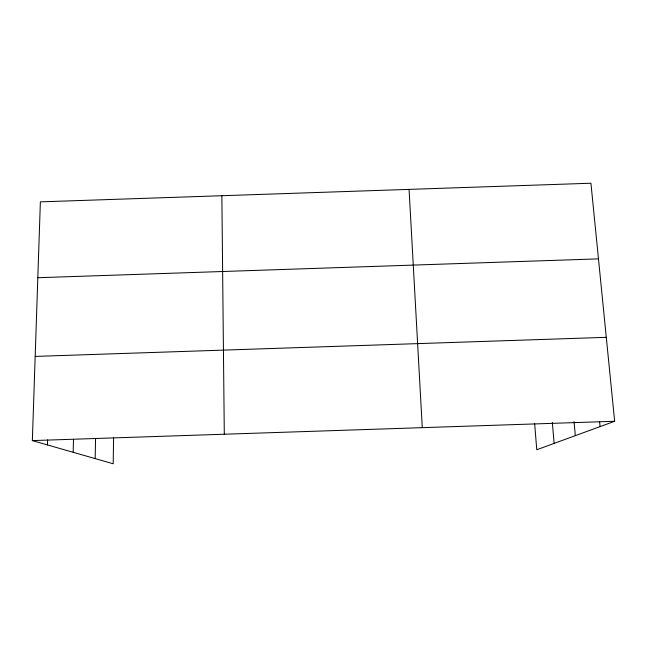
<?xml version="1.0" encoding="UTF-8"?>
<svg xmlns="http://www.w3.org/2000/svg" width="647" height="647" viewBox="0 0 647 647"><rect width="100%" height="100%" fill="white"/><g stroke="black" fill="none" stroke-linecap="round" stroke-linejoin="round"><path stroke-width="0.97" d="M113.581 437.809L113.193 463.77L32.35 440.599L40.365 201.864L590.937 183.23L614.65 421.278L536.767 449.746L534.665 423.834M95.174 458.602L95.562 438.634M73.176 452.302L73.491 439.297M47.474 444.934L47.619 439.928M37.817 277.725L598.475 258.865M35.181 356.408L606.288 337.322M32.35 440.599L614.65 421.278M599.599 421.618L600.076 426.608M574.051 421.69L575.312 435.657M552.336 422.475L554.123 443.405M409.066 189.385L422.281 427.659M221.864 195.726L224.299 434.226"/></g></svg>
